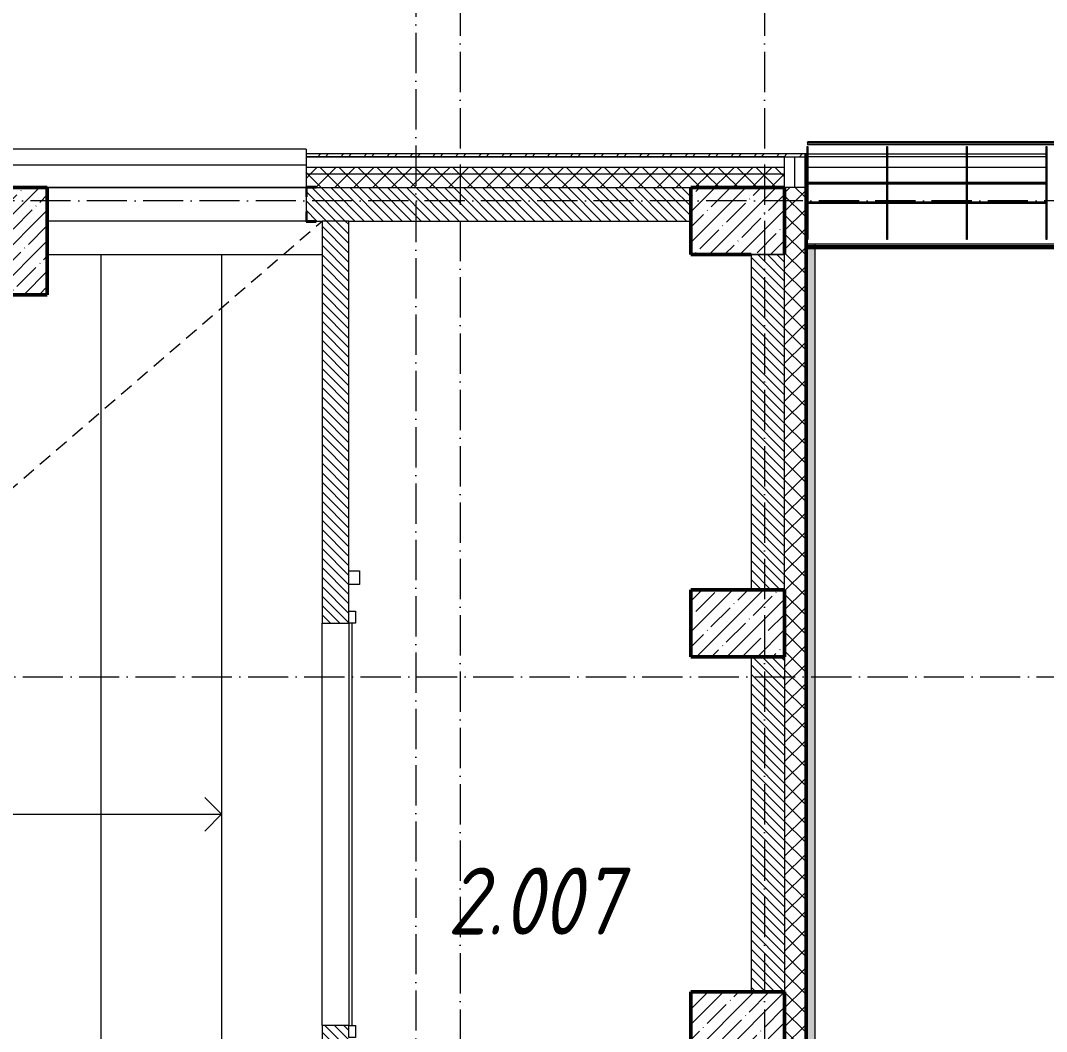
# Model space of a CAD drawing. Header units: millimetres. Extents: x -213536 to 1564669, y 70501 to 942238.
# Drawn here: x 2408 to 10062, y 538402 to 545943 of the extents above; entities that cross this region are included whole.
import ezdxf

# ---------------------------------------------------------------- set-up
doc = ezdxf.new("R2010")
doc.units = ezdxf.units.MM
doc.linetypes.add('200_ШТРИХ_ш1п0_6_', pattern=[160, 100, -60])
doc.linetypes.add('50_200_ШТРИХ_1Т_ш5_п1_п1_', pattern=[700, 500, -100, 0, -100])
for name, color, linetype, lineweight in [('3.1) ЖБ окна 1.2 м', 102, 'Continuous', 30), ('A-DETL-____-OTLN-3', 7, '200_ШТРИХ_ш1п0_6_', 9), ('A-DOOR-____-MCUT', 7, 'Continuous', 13), ('A-DOOR-____-OTLN', 7, 'Continuous', 9), ('A-FLOR-____-OTLN', 7, 'Continuous', 9), ('A-GENM-____-MCUT', 7, 'Continuous', 25), ('A-GENM-____-OTLN', 7, 'Continuous', 9), ('A-GENM-____-OTLN-1', 7, 'Continuous', 25), ('A-GLAZ-____-OTLN', 7, 'Continuous', 9), ('A-WALL-____-MCUT', 7, 'Continuous', 13), ('A-WALL-____-MCUT-1', 7, 'Continuous', 9), ('A-WALL-____-OTLN', 7, 'Continuous', 9), ('A-WALL-____-PATT-1', 7, 'Continuous', 9), ('A-WALL-FNSH-MCUT-1', 7, 'Continuous', 9), ('E-ELEC-EQPM-OTLN', 7, 'Continuous', 9), ('I-WALL-____-OTLN', 7, 'Continuous', 9), ('S-COLS-____-MCUT', 7, 'Continuous', 50), ('S-COLS-____-OTLN', 7, 'Continuous', 9), ('S-GRID-____-OTLN-1', 7, '50_200_ШТРИХ_1Т_ш5_п1_п1_', 9), ('S-STRS-____-OTLN-1', 7, 'Continuous', 9), ('Марки помещений', 7, 'Continuous', 9)]:
    doc.layers.add(name, color=color, linetype=linetype, lineweight=lineweight)
doc.layers.add('A-GLAZ-____-OTLN-1', color=7, linetype='Continuous', lineweight=9, true_color=0xc0c0c0)
doc.styles.add('ISOCPEUR_I_2', font='isocpeui.ttf', dxfattribs={"width": 0.85, "height": 2.3})
pattern_1 = [(135, (-15591.663, 459015.94), (-35.35534, -35.35534), [])]
pattern_2 = [(45, (-15591.66, 459015.94), (-70.71068, 70.71068), []), (135, (-15591.66, 459015.94), (-70.71068, -70.71068), [])]

# ---------------------------------------------------------------- blocks, each defined once
blk = doc.blocks.new('141_Фартук_СКБ - 141_Фартук_СКБ_вентфасад-30031396-АР1_План отверстий 2 этажа в осях 1-64_Ю-ЯЯ')
at = {"layer": 'A-GENM-____-MCUT'}
for p, q in [((26160, 757.8), (0, 757.8)), ((0, 756.7), (26160, 756.7)), ((26160, 756.7), (26160, 757.8)), ((26160, -29), (0, -29)), ((0, -30), (26160, -30)), ((26160, -30), (26160, -29))]:
    blk.add_line(p, q, dxfattribs=at)
at = {"layer": 'A-GENM-____-OTLN'}
for p, q in [((0, 765.2), (26160, 765.2)), ((0, 752.5), (26160, 752.5)), ((0, 743.4), (26160, 743.4)), ((0, 742.6), (26160, 742.6)), ((0, -11.2), (26160, -11.2)), ((0, -11.5), (26160, -11.5)), ((26160, -11.5), (26160, -11.2)), ((26160, -29), (26160, -11.5))]:
    blk.add_line(p, q, dxfattribs=at)
blk = doc.blocks.new('Элемент крепления - Пластина-30015157-АР1_План отверстий 2 этажа в осях 1-64_Ю-ЯЯ')
at = {"layer": 'A-GENM-____-OTLN'}
for p, q in [((25651.1, 85294), (25651.1, 85988)), ((25651.1, 85988), (25656.1, 85988)), ((25656.1, 85988), (25656.1, 85294)), ((25656.1, 85294), (25651.1, 85294))]:
    blk.add_line(p, q, dxfattribs=at)
blk = doc.blocks.new('Швеллер - 140х58-30031487-АР1_План отверстий 2 этажа в осях 1-64_Ю-ЯЯ')
at = {"layer": 'A-GENM-____-MCUT'}
for p, q in [((-12488, 75), (-13077.5, 75)), ((-13077.5, 71), (-12488, 71)), ((-11893.4, 75), (-12483, 75)), ((-12483, 71), (-11893.4, 71)), ((-11298.9, 75), (-11888.4, 75)), ((-11888.4, 71), (-11298.9, 71)), ((-12488, -71), (-13077.5, -71)), ((-13077.5, -75), (-12488, -75)), ((-11893.4, -71), (-12483, -71)), ((-12483, -75), (-11893.4, -75)), ((-11298.9, -71), (-11888.4, -71)), ((-11888.4, -75), (-11298.9, -75))]:
    blk.add_line(p, q, dxfattribs=at)
blk = doc.blocks.new('BSC_Колонна _Прямоугольная - 500х800-V64-АР1_План отверстий 2 этажа в осях 1-64_Ю-ЯЯ')
at = {"layer": 'S-COLS-____-OTLN'}
h = blk.add_hatch(dxfattribs=at)
h.set_pattern_fill('FP_75', color=256, style=0, pattern_type=2)
h.set_pattern_definition([(45, (-17950, -85281.04), (-114.04925, 114.04925), []), (45, (-17835.95, -85281.04), (-114.04925, 114.04925), [201.613, -40.323, 3.353, -36.97])])
h.paths.add_polyline_path([(-250, -400), (250, -400), (250, 400), (-250, 400)], flags=0)
at = {"layer": 'S-COLS-____-MCUT'}
for p, q in [((250, 400), (-250, 400)), ((-250, 400), (-250, -400)), ((250, -400), (250, 400)), ((-250, -400), (250, -400))]:
    blk.add_line(p, q, dxfattribs=at)
blk = doc.blocks.new('BSC_Колонна _Прямоугольная - 500х700-V68-АР1_План отверстий 2 этажа в осях 1-64_Ю-ЯЯ')
at = {"layer": 'S-COLS-____-OTLN'}
h = blk.add_hatch(dxfattribs=at)
h.set_pattern_fill('FP_80', color=256, style=0, pattern_type=2)
h.set_pattern_definition([(315, (-79431.04, 23350), (114.04925, 114.04925), []), (315, (-79431.04, 23235.95), (114.04925, 114.04925), [201.613, -40.323, 3.353, -36.97])])
h.paths.add_polyline_path([(-250, -350), (250, -350), (250, 350), (-250, 350)], flags=0)
at = {"layer": 'S-COLS-____-MCUT'}
for p, q in [((250, 350), (-250, 350)), ((-250, 350), (-250, -350)), ((250, -350), (250, 350)), ((-250, -350), (250, -350))]:
    blk.add_line(p, q, dxfattribs=at)
blk = doc.blocks.new('BSC_Колонна _Прямоугольная - 500х700-V69-АР1_План отверстий 2 этажа в осях 1-64_Ю-ЯЯ')
at = {"layer": 'S-COLS-____-OTLN'}
h = blk.add_hatch(dxfattribs=at)
h.set_pattern_fill('FP_81', color=256, style=0, pattern_type=2)
h.set_pattern_definition([(315, (-82431.04, 23350), (114.04925, 114.04925), []), (315, (-82431.04, 23235.95), (114.04925, 114.04925), [201.613, -40.323, 3.353, -36.97])])
h.paths.add_polyline_path([(-250, -350), (250, -350), (250, 350), (-250, 350)], flags=0)
at = {"layer": 'S-COLS-____-MCUT'}
for p, q in [((250, 350), (-250, 350)), ((-250, 350), (-250, -350)), ((250, -350), (250, 350)), ((-250, -350), (250, -350))]:
    blk.add_line(p, q, dxfattribs=at)
blk = doc.blocks.new('Отлив_СКБ - Отлив витража_120_НВФ-31886523-АР1_План отверстий 2 этажа в осях 1-64_Ю-ЯЯ')
at = {"layer": 'A-GLAZ-____-OTLN'}
for p, q in [((9500, 120), (0, 120)), ((9500, 120), (9500, 83)), ((0, 2), (9500, 2)), ((9500, 0), (0, 0))]:
    blk.add_line(p, q, dxfattribs=at)
blk = doc.blocks.new('DM_Штора_Противопожарная_Doormaster_EI-60 - ш_3000 х в_1200-27470059-АР1_План отверстий 2 этажа в осях 1-64_Ю-ЯЯ')
at = {"layer": 'A-DOOR-____-MCUT'}
for p, q in [((-1465, -100), (-1375, -100)), ((-1465, -150), (-1465, -100)), ((-1375, -150), (-1465, -150)), ((-1375, -100), (-1375, -150)), ((-1375, -125), (1625, -125)), ((1625, -100), (1715, -100)), ((1625, -150), (1625, -100)), ((1715, -150), (1625, -150)), ((1715, -100), (1715, -150))]:
    blk.add_line(p, q, dxfattribs=at)
at = {"layer": 'E-ELEC-EQPM-OTLN'}
for p, q in [((1915, -180), (1915, -100)), ((1915, -100), (2015, -100)), ((2015, -100), (2015, -180)), ((2015, -180), (1915, -180))]:
    blk.add_line(p, q, dxfattribs=at)
blk = doc.blocks.new('Фахверк_СКБ_Уголок - 250_2700-27497298-АР1_План отверстий 2 этажа в осях 1-64_Ю-ЯЯ')
at = {"layer": 'A-GENM-____-MCUT'}
for p, q in [((200, 181), (125, 181)), ((125, 181), (125, 106)), ((131, 106), (131, 175)), ((131, 175), (200, 175)), ((200, 175), (200, 181)), ((125, 106), (131, 106)), ((131, -6), (125, -6)), ((125, -6), (125, -81)), ((131, -75), (131, -6)), ((200, -75), (131, -75)), ((200, -81), (200, -75)), ((125, -81), (200, -81))]:
    blk.add_line(p, q, dxfattribs=at)
blk = doc.blocks.new('Отлив_СКБ1 - Отлив_Фасады на кровле-32719945-АР1_План отверстий 2 этажа в осях 1-64_Ю-ЯЯ')
at = {"layer": 'A-GLAZ-____-OTLN-1'}
h = blk.add_hatch(color=256, dxfattribs=at)
h.paths.add_polyline_path([(17312, 170), (17254, 228), (9745, 228), (9745, 170), (14782, 170), (14782, 204), (16582, 204), (16582, 170), (17141.2, 170)], flags=0)
h.paths.add_polyline_path([(9682, 228), (9008, 228), (9008, 170), (9682, 170)], flags=0)
h.paths.add_polyline_path([(8945, 170), (8945, 228), (40.2, 228), (40.2, 170), (8665.5, 170)], flags=0)
h.paths.add_polyline_path([(17.6, 170), (17.6, 228), (2, 228), (2, 170)], flags=0)
at = {"layer": 'A-GLAZ-____-OTLN'}
for p, q in [((17.6, 228), (2, 228)), ((8945, 228), (40.2, 228))]:
    blk.add_line(p, q, dxfattribs=at)
blk = doc.blocks.new('2этаж')
at = {"layer": 'S-GRID-____-OTLN-1', "color": 251, "ltscale": 0.6, "true_color": 0x636466}
for p, q in [((5688.3, 549908.8), (5688.3, 536263.3)), ((7958.3, 549908.8), (7958.3, 525691.4)), ((5358.3, 549630.9), (5358.3, 511907.5)), ((88482.7, 544597), (-20260.4, 544597)), ((-20260.4, 541047), (88482.7, 541047))]:
    blk.add_line(p, q, dxfattribs=at)

msp = doc.modelspace()

# ---------------------------------------------------------------- hatches: boundary and pattern name
at = {"layer": 'A-WALL-____-PATT-1'}
h = msp.add_hatch(dxfattribs=at)
h.set_pattern_fill('FP_3', color=256, style=0, pattern_type=2)
h.set_pattern_definition([(45, (-15591.66, 459015.94), (-85.53659, 85.53659), []), (45, (-15534.64, 459015.94), (-85.53659, 85.53659), [])])
h.paths.add_polyline_path([(8275.8, 544927), (8275.8, 544947), (4538.3, 544947), (4538.3, 544927), (8254.4, 544927)], flags=0)
h.paths.add_polyline_path([(-4961.7, 544927), (-4961.7, 544947), (-18271.7, 544947), (-18271.7, 544927), (-5001.8, 544927)], flags=0)
h = msp.add_hatch(dxfattribs=at)
h.set_pattern_fill('FP_1', color=256, style=0, pattern_type=2)
h.set_pattern_definition(pattern_2)
h.paths.add_polyline_path([(4538.3, 544797), (8108.3, 544797), (8108.3, 544847), (4538.3, 544847)], flags=0)
h.paths.add_polyline_path([(-5001.8, 544797), (-4961.7, 544797), (-4961.7, 544847), (-18041.7, 544847), (-18041.7, 544797), (-8536.8, 544797)], flags=0)
h = msp.add_hatch(dxfattribs=at)
h.set_pattern_fill('FP_1', color=256, style=0, pattern_type=2)
h.set_pattern_definition(pattern_2)
h.paths.add_polyline_path([(7408.3, 544697), (8108.3, 544697), (8108.3, 544797), (4538.3, 544797), (4538.3, 544703), (4613.3, 544703), (4613.3, 544697), (7370.7, 544697)], flags=0)
h.paths.add_polyline_path([(-5691.7, 544697), (-5036.7, 544697), (-5036.7, 544703), (-4961.7, 544703), (-4961.7, 544797), (-18041.7, 544797), (-18041.7, 544697), (-6191.7, 544697)], flags=0)
h = msp.add_hatch(dxfattribs=at)
h.set_pattern_fill('FP_6', color=256, style=0, pattern_type=2)
h.set_pattern_definition(pattern_1)
h.paths.add_polyline_path([(7408.3, 544447), (7408.3, 544697), (4544.3, 544697), (4544.3, 544628), (4538.3, 544628), (4538.3, 544516), (4544.3, 544516), (4544.3, 544447), (7370.7, 544447)], flags=0)
h = msp.add_hatch(dxfattribs=at)
h.set_pattern_fill('FP_1', color=256, style=0, pattern_type=2)
h.set_pattern_definition(pattern_2)
h.paths.add_polyline_path([(8108.3, 526947), (8258.3, 526947), (8258.3, 527697), (8114.3, 527697), (8114.3, 527622), (8108.3, 527622), (8108.3, 527541.4)], flags=0)
h.paths.add_polyline_path([(8258.3, 529497), (8258.3, 534534), (8171.3, 534534), (8171.3, 534528), (8108.3, 534528), (8108.3, 529572), (8114.3, 529572), (8114.3, 529497), (8254.4, 529497)], flags=0)
h.paths.add_polyline_path([(8114.3, 534534), (8123.3, 534534), (8123.3, 534556), (8114.3, 534555.3)], flags=0)
h.paths.add_polyline_path([(8118.3, 534566), (8123.3, 534566.6), (8124.1, 534597), (8258.3, 534597), (8258.3, 535271), (8123.3, 535271), (8123.3, 535334), (8114.3, 535334), (8114.3, 535277), (8108.3, 535277), (8108.3, 535087), (8128.3, 535086.3), (8128.3, 535077), (8108.3, 535076.3), (8108.3, 534591), (8114.3, 534591), (8114.3, 534566.6), (8118.3, 534566.6)], flags=0)
h.paths.add_polyline_path([(8171.3, 535334), (8258.3, 535334), (8258.3, 544697), (8108.3, 544697), (8108.3, 535340), (8171.3, 535340)], flags=0)
h = msp.add_hatch(dxfattribs=at)
h.set_pattern_fill('FP_6', color=256, style=0, pattern_type=2)
h.set_pattern_definition(pattern_1)
h.paths.add_polyline_path([(4858.3, 535497), (4858.3, 538447), (4658.3, 538447), (4658.3, 535497)], flags=0)
h.paths.add_polyline_path([(4658.3, 541447), (4858.3, 541447), (4858.3, 544447), (4658.3, 544447), (4658.3, 541537)], flags=0)
h = msp.add_hatch(dxfattribs=at)
h.set_pattern_fill('FP_6', color=256, style=0, pattern_type=2)
h.set_pattern_definition(pattern_1)
h.paths.add_polyline_path([(8108.3, 541697), (8108.3, 544197), (7858.3, 544197), (7858.3, 541697)], flags=0)
h = msp.add_hatch(dxfattribs=at)
h.set_pattern_fill('FP_6', color=256, style=0, pattern_type=2)
h.set_pattern_definition(pattern_1)
h.paths.add_polyline_path([(8108.3, 538697), (8108.3, 541197), (7858.3, 541197), (7858.3, 538697)], flags=0)
at = {"layer": 'S-COLS-____-OTLN'}
h = msp.add_hatch(dxfattribs=at)
h.set_pattern_fill('FP_13', color=256, style=0, pattern_type=2)
h.set_pattern_definition([(45, (-15591.66, 459015.94), (-114.04925, 114.04925), []), (45, (-15477.61, 459015.94), (-114.04925, 114.04925), [201.612, -40.322, 3.353, -36.97])])
h.paths.add_polyline_path([(7858.3, 544197), (8108.3, 544197), (8108.3, 544697), (7408.3, 544697), (7408.3, 544197)], flags=0)

# ---------------------------------------------------------------- linework, layer by layer
at = {"layer": 'A-DETL-____-OTLN-3'}
msp.add_line((-7991.7, 533547), (4658.3, 544447), dxfattribs=at)
at = {"layer": 'A-FLOR-____-OTLN'}
for p, q in [((8870.4, 544847), (8280.8, 544847)), ((9464.9, 544847), (8875.4, 544847)), ((10059.5, 544847), (9469.9, 544847)), ((8278.3, 544277), (34438.3, 544277))]:
    msp.add_line(p, q, dxfattribs=at)
at = {"layer": 'A-WALL-____-MCUT'}
for p, q in [((8108.3, 544927), (4538.3, 544927)), ((4538.3, 544927), (4538.3, 544703)), ((8108.3, 544697), (8108.3, 544927)), ((7408.3, 544697), (8108.3, 544697)), ((7408.3, 544447), (7408.3, 544697)), ((4538.3, 544628), (4538.3, 544516)), ((4613.3, 544447), (4658.3, 544447)), ((4658.3, 544447), (4658.3, 541447)), ((4858.3, 541837), (4858.3, 544447)), ((4858.3, 544447), (7408.3, 544447)), ((7858.3, 544197), (7858.3, 541697)), ((8108.3, 541697), (8108.3, 544197)), ((4858.3, 541537), (4858.3, 541737)), ((4658.3, 541447), (4858.3, 541447)), ((7858.3, 541197), (7858.3, 538697)), ((8108.3, 541197), (8108.3, 538697)), ((4658.3, 538447), (4658.3, 535497)), ((4858.3, 538447), (4658.3, 538447))]:
    msp.add_line(p, q, dxfattribs=at)
at = {"layer": 'A-WALL-____-MCUT-1'}
for p, q in [((8264.3, 535334), (8264.3, 544946)), ((8270.3, 535334), (8270.3, 544946)), ((8108.3, 544847), (4538.3, 544847)), ((8108.3, 544797), (4538.3, 544797)), ((4613.3, 544697), (7408.3, 544697)), ((8108.3, 544697), (8108.3, 544197)), ((8258.3, 544697), (8108.3, 544697)), ((4858.3, 544447), (4658.3, 544447)), ((8108.3, 544197), (7858.3, 544197))]:
    msp.add_line(p, q, dxfattribs=at)
at = {"layer": 'A-WALL-____-OTLN'}
for p, q in [((8280.8, 544947), (8870.4, 544947)), ((8875.4, 544947), (9464.9, 544947)), ((9469.9, 544947), (10059.5, 544947)), ((8183.3, 544927), (8183.3, 544697)), ((8870.4, 544927), (8280.8, 544927)), ((9464.9, 544927), (8875.4, 544927)), ((10059.5, 544927), (9469.9, 544927)), ((4538.3, 544697), (2608.3, 544697)), ((2608.3, 544697), (4538.3, 544697)), ((4538.3, 544447), (2608.3, 544447))]:
    msp.add_line(p, q, dxfattribs=at)
at = {"layer": 'A-WALL-FNSH-MCUT-1'}
for p, q in [((8275.8, 544947), (4538.3, 544947)), ((4538.3, 544947), (4538.3, 544927)), ((8258.3, 544946), (8258.3, 535334)), ((8275.8, 544946), (8258.3, 544946)), ((4538.3, 544927), (8275.8, 544927)), ((8278.3, 535334), (8278.3, 544310))]:
    msp.add_line(p, q, dxfattribs=at)
at = {"layer": 'I-WALL-____-OTLN'}
for p, q in [((4658.3, 538447), (4658.3, 541447)), ((4858.3, 541447), (4858.3, 538447))]:
    msp.add_line(p, q, dxfattribs=at)
at = {"layer": 'S-COLS-____-MCUT'}
for p, q in [((8108.3, 544697), (7408.3, 544697)), ((7408.3, 544697), (7408.3, 544197)), ((8108.3, 544197), (8108.3, 544697)), ((7408.3, 544197), (7858.3, 544197))]:
    msp.add_line(p, q, dxfattribs=at)
at = {"layer": 'S-COLS-____-OTLN'}
msp.add_line((7858.3, 544197), (8108.3, 544197), dxfattribs=at)
at = {"layer": 'S-STRS-____-OTLN-1'}
for p, q in [((2608.3, 544197), (3008.3, 544197)), ((3008.3, 544197), (3908.3, 544197)), ((3008.3, 544197), (3008.3, 535347)), ((3008.3, 544197), (3008.3, 535347)), ((3908.3, 544197), (4658.3, 544197)), ((3908.3, 544197), (3908.3, 535347)), ((3908.3, 544197), (3908.3, 535347)), ((3908.3, 540022), (3783.3, 540147)), ((2108.3, 540022), (3008.3, 540022)), ((3008.3, 540022), (3908.3, 540022)), ((3908.3, 540022), (3783.3, 539897))]:
    msp.add_line(p, q, dxfattribs=at)

# ---------------------------------------------------------------- block references
at = {"layer": '3.1) ЖБ окна 1.2 м'}
msp.add_blockref('2этаж', (0, 0), dxfattribs=at)
at = {"layer": 'A-DOOR-____-OTLN', "rotation": 89.99999999999991}
msp.add_blockref('DM_Штора_Противопожарная_Doormaster_EI-60 - ш_3000 х в_1200-27470059-АР1_План отверстий 2 этажа в осях 1-64_Ю-ЯЯ', (4758.3, 539822), dxfattribs=at)
at = {"layer": 'A-GENM-____-OTLN', "rotation": 180}
msp.add_blockref('141_Фартук_СКБ - 141_Фартук_СКБ_вентфасад-30031396-АР1_План отверстий 2 этажа в осях 1-64_Ю-ЯЯ', (34438.3, 545004), dxfattribs=at)
at = {"layer": 'A-GENM-____-OTLN'}
for name, p in [('Элемент крепления - Пластина-30015157-АР1_План отверстий 2 этажа в осях 1-64_Ю-ЯЯ', (-17375.3, 459015.9)), ('Элемент крепления - Пластина-30015157-АР1_План отверстий 2 этажа в осях 1-64_Ю-ЯЯ', (-16780.8, 459015.9)), ('Элемент крепления - Пластина-30015157-АР1_План отверстий 2 этажа в осях 1-64_Ю-ЯЯ', (-16186.2, 459015.9)), ('Элемент крепления - Пластина-30015157-АР1_План отверстий 2 этажа в осях 1-64_Ю-ЯЯ', (-15591.7, 459015.9)), ('Швеллер - 140х58-30031487-АР1_План отверстий 2 этажа в осях 1-64_Ю-ЯЯ', (21358.3, 544657))]:
    msp.add_blockref(name, p, dxfattribs=at)
at = {"layer": 'A-GENM-____-OTLN-1'}
msp.add_blockref('Фахверк_СКБ_Уголок - 250_2700-27497298-АР1_План отверстий 2 этажа в осях 1-64_Ю-ЯЯ', (4413.3, 544522), dxfattribs=at)
at = {"layer": 'A-GLAZ-____-OTLN'}
msp.add_blockref('Отлив_СКБ - Отлив витража_120_НВФ-31886523-АР1_План отверстий 2 этажа в осях 1-64_Ю-ЯЯ', (-4961.7, 544864), dxfattribs=at)
at = {"layer": 'A-GLAZ-____-OTLN', "rotation": 269.9999999999997}
msp.add_blockref('Отлив_СКБ1 - Отлив_Фасады на кровле-32719945-АР1_План отверстий 2 этажа в осях 1-64_Ю-ЯЯ', (8108.3, 544279), dxfattribs=at)
at = {"layer": 'S-COLS-____-OTLN'}
msp.add_blockref('BSC_Колонна _Прямоугольная - 500х800-V64-АР1_План отверстий 2 этажа в осях 1-64_Ю-ЯЯ', (2358.3, 544297), dxfattribs=at)
at = {"layer": 'S-COLS-____-OTLN', "rotation": 89.9999999999999}
for name, p in [('BSC_Колонна _Прямоугольная - 500х700-V69-АР1_План отверстий 2 этажа в осях 1-64_Ю-ЯЯ', (7758.3, 541447)), ('BSC_Колонна _Прямоугольная - 500х700-V68-АР1_План отверстий 2 этажа в осях 1-64_Ю-ЯЯ', (7758.3, 538447))]:
    msp.add_blockref(name, p, dxfattribs=at)

# ---------------------------------------------------------------- texts
at = {"layer": 'Марки помещений', "insert": (5592.5, 539624.9), "char_height": 500, "width": 785.654, "attachment_point": 1, "style": 'ISOCPEUR_I_2'}
msp.add_mtext('2.007', dxfattribs=at)

doc.saveas('drawing.dxf')
